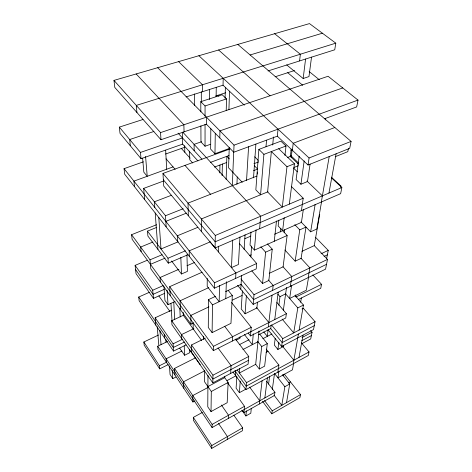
<?xml version="1.0" encoding="UTF-8"?>
<svg xmlns="http://www.w3.org/2000/svg" width="472" height="472" viewBox="0 0 472 472"><rect width="100%" height="100%" fill="white"/><g stroke="black" fill="none" stroke-linecap="round" stroke-linejoin="round"><path stroke-width="0.71" d="M210.477 144.302L205.043 146.243L205.054 124.266M205.06 116.212L205.066 105.958L200.783 101.681L222.182 94.748L226.542 98.913L226.212 110.566M237.811 44.427L351.079 141.405L349.687 148.373L308.051 165.017L277.329 136.172L233.74 152.238L206.423 124.219L206.441 117.168M207.237 278.445L207.202 286.374L219.161 301.708L219.568 285.589M209.344 99.574L209.403 89.521M207.975 375.559L207.768 406.787L211.025 411.584L227.179 402.704L228.147 382.462L224.702 377.671L224.755 376.237M215.722 296.251L208.482 299.637L208.294 327.485L212.111 332.618L230.973 323.326L232.301 295.49L228.224 290.404M210.819 128.726L210.648 149.128L214.978 153.713L229.38 148.456M211.025 411.584L211.303 391.471L204.535 381.73L204.535 370.308M212.111 332.618L212.494 304.859L208.482 299.637M214.978 153.713L215.273 133.293M216.117 96.666L216.259 87.35M233.835 415.189L242.679 427.803L242.431 430.718L211.745 448.4L211.792 445.538L193.319 417.396L202.287 412.493M266.586 381.346L274.928 392.279L212.087 427.549L212.14 424.405L174.563 368.42L195.443 357.876M235.51 339.126L248.756 356.443L248.095 364.207L212.837 382.875L212.96 375.193L191.526 344.961L205.367 338.117M276.875 302.487L286.386 313.679L213.373 350.649L213.444 346.324L169.708 286.669L202.11 272.214M239.528 243.682L256.668 263.482L256.207 268.916L214.412 288.209L214.5 282.781L124.059 168.663L143.411 161.843M331.663 178.08L341.864 187.531L340.642 193.656L215.084 248.001L215.291 235.475L162.976 173.43L229.87 148.999M219.793 137.93L219.94 130.862L342.761 87.945M219.787 172.917L219.958 165.017M218.506 251.995L218.636 246.16M244.307 105.162L223.044 85.196L223.203 78.293M222.1 175.637L222.389 163.979M225.091 98.306L225.38 87.285M226.147 179.555L226.867 156.32L229.339 158.899M228.926 109.539L229.51 91.155M229.256 147.246L228.56 167.784L242.248 182.263M225.763 298.581L226.383 281.725M232.354 185.437L233.705 151.807M233.74 152.238L234.023 145.152L157.689 67.703M232.69 240.047L231.475 267.63L238.437 264.479L239.965 236.903M236.92 184.251L237.257 176.988M227.256 439.462L227.41 436.576L218.459 423.384M228.354 418.422L228.519 415.248L221.415 405.035M230.69 373.417L231.091 365.694L218.035 347.976M232.377 341.026L232.602 336.683L224.631 326.252M235.628 278.415L235.911 272.981L210.146 241.906M246.543 180.558L248.585 146.768M235.457 375.376L235.764 370.42M240.773 289.236L241.617 275.571M244.136 249.47L245.062 234.785M236.85 376.567L236.1 388.149L239.387 392.686L245.759 389.199M242.396 290.823L241.221 308.971L245.074 313.791L256.868 308.004M240.059 336.784L239.965 338.247L236.041 340.235M239.705 368.667L239.404 373.01L255.694 364.337L259.039 330.89M253.523 177.82L255.889 144.078M239.387 392.686L240.218 381.152M245.074 313.791L246.384 295.69M250.974 232.012L250.03 245.092L254.443 250.119L287.135 235.504L278.161 225.935L278.822 220.135M250.821 256.98L251.641 246.012M258.863 149.4L255.842 189.844L260.573 194.8L263.901 154.356L258.863 149.4L280.893 141.175L286.002 145.99L284.94 155.506M257.287 174.144L257.452 171.973M254.443 250.119L256.066 229.793M265.996 146.792L266.55 140.225M274.928 392.279L274.462 395.471L243.971 412.658L244.508 406.309L227.581 382.774M301.484 342.938L309.03 351.941L308.322 355.493L245.93 389.642L246.526 382.633L237.174 370.001M286.386 313.679L285.755 317.998L250.502 335.958L251.234 327.303L231.54 302.505M319.715 214.3L314.258 245.617L327.509 259.411L325.562 269.158L253.187 304.399L254.013 294.693L240.909 278.893M259.63 228.719L260.692 216.235L182.782 132.166M251.299 408.245L250.809 413.195L245.918 415.962L246.378 410.829M253.311 333.804L252.337 344.672L244.425 334.524M256.915 307.98L257.452 302.18M272.704 144.992L273.453 136.974M267.453 243.9L272.232 249.192L268.851 280.486L262.544 283.477L265.606 252.19L260.857 246.85M277.329 136.172L278.02 129.163M259.683 334.076L267.294 343.622L264.639 366.142L259.281 369.021L261.712 346.536L257.694 341.445M274.256 241.263L276.486 220.973M259.388 403.967L262.084 380.798M268.361 326.86L272.043 295.218M272.604 290.398L273.17 285.495L268.426 279.99M286.994 166.693L282.297 207.078L267.624 191.927L271.353 151.536L286.994 166.693L294.434 163.755L278.716 148.745M268.102 329.786L267.335 336.365L263.771 331.946M299.578 60.935L300.363 54.215L274.621 33.73M280.433 231.976L280.858 228.377M291.224 149.152L290.357 156.403L287.678 157.442M291.183 157.565L292.138 149.654L290.77 150.179M271.205 324.954L270.763 328.601L258.685 334.778M282.622 230.69L284.203 217.651M292.357 150.285L293.212 143.258L334.837 127.505M311.52 57.153L308.977 76.582L303.166 78.505L305.579 59.035M284.203 232.649L284.563 229.722M264.857 397.931L267.388 377.895M274.751 319.568L278.209 292.215M289.342 204.093L294.434 163.755M287.135 235.504L283.094 266.839L269.205 273.359M268.586 384.119L269.624 376.149M278.863 305.29L279.99 296.652L277.79 294.097M275.188 338.518L274.326 345.062L277.878 349.475L283.566 346.46M299.177 156.244L296.109 179.561L300.924 184.251L307.65 181.478M272.303 389.441L274.533 373.464L284.852 386.704L281.79 405.354L274.049 395.17M277.878 349.475L278.887 342.229M283.324 310.446L286.545 287.342M300.924 184.251L304.174 160.928M284.303 374.084L300.511 394.604L299.909 397.601L271.795 413.796L272.226 410.841L264.538 400.533M277.861 372.16L278.893 365.08L266.255 349.109M302.021 308.959L303.331 308.293L315.072 321.703L313.496 329.586L281.607 346.466L282.746 338.636L271.707 325.178M290.374 286.292L291.796 276.557L282.976 266.709M301.401 210.642L303.213 198.216L291.419 186.528M308.051 165.017L309.072 157.984L198.895 55.731M278.905 371.293L277.937 377.836L292.487 369.812L293.59 363.469M291.572 285.454L289.649 298.499L306.334 290.221L308.605 277.164M299.773 229.852L306.003 227.073L301.101 258.385L295.153 261.181L299.773 229.852L294.782 224.66M282.97 346.778L283.188 345.327M303.36 209.367L301.431 222.377L274.61 234.23M307.49 181.543L310.086 164.073M283.029 375.871L283.253 374.467M295.531 296.339L295.755 294.9M206.423 124.219L160.976 139.724L114.784 87.426L113.982 80.393L309.49 23.6L335.787 43.164L334.742 49.79L268.019 70.942M325.403 119.9L325.633 118.46M285.631 293.879L297.808 307.897L293.702 332.896L282.12 319.084M321.579 201.615L316.812 229.026L310.629 231.823L315.154 204.394M300.658 302.233L301.378 297.938M286.522 402.634L289.761 383.954L282.557 374.803M293.271 363.729L298.422 334.023M299.106 330.064L303.449 305.042L294.988 295.413M308.21 277.607L309.897 267.866L300.977 258.255M321.326 202.016L329.208 156.556M298.971 357.422L303.036 335.12M328.949 193.066L336.111 153.801M310.617 330.589L312.045 332.247L310.718 338.937L301.744 343.74M312.818 274.893L321.532 284.327L320.742 288.309L298.581 299.395M326.624 258.603L328.252 250.384L315.55 237.333M340.725 187.408L340.99 186.051L331.391 177.159M348.472 148.291L347.805 151.665L335.185 156.733M113.982 80.393L160.551 132.597L328.087 76.269L358.018 100.088L356.661 106.932L324.4 118.82M211.792 445.538L242.679 427.803M272.226 410.841L300.511 394.604M284.852 386.704L289.761 383.954M212.14 424.405L244.508 406.309M288.587 382.998L290.498 381.931M309.03 351.941L246.225 386.161L234.826 370.697M246.526 382.633L278.893 365.08M211.303 391.471L228.147 382.462M167.466 341.516L157.695 346.241L157.996 349.599L192.942 402.008L194.865 400.976M227.038 380.579L235.953 375.83M301.708 340.766L311.378 335.61M208.24 387.353L192.777 395.56L192.942 402.008M302.015 337.568L312.045 332.247M207.898 386.574L224.702 377.671M248.425 360.354L212.896 379.063L171.731 320.748L183.59 315.166M314.275 325.668L282.173 342.578L270.716 328.541M266.084 352.348L268.013 351.333M212.96 375.193L248.756 356.443M282.746 338.636L315.072 321.703M261.712 346.536L267.294 343.622M262.833 338.689L271.896 334.011M242.921 349.534L257.954 341.769M204.801 370.774L183.531 381.783L183.815 388.32M169.466 366.001L170.056 374.514L172.781 378.638L176.003 376.992M239.245 344.725L249.021 339.722M297.808 307.897L303.449 305.042M213.444 346.324L251.234 327.303M179.679 348.165L184.605 355.274L189.738 352.708L189.655 349.823M158.492 335.031L143.848 342.005L144.208 345.174L159.707 368.862L168.067 364.685M295.95 297.047L321.532 284.327M159.707 368.862L159.43 365.753L166.545 362.207M181.862 351.009L166.103 358.814L166.35 362.136M279.99 296.652L285.802 293.796M149.329 292.327L138.715 297.035L139.14 300.764L173.531 351.091L186.092 344.902M184.534 341.982L173.318 347.481L138.715 297.035M173.531 351.091L173.1 343.817L182.682 339.15M326.53 264.32L253.594 299.584L241.068 284.386L225.592 291.631M193.909 328.612L181.513 334.607L181.685 338.554M156.498 224.76L131.6 234.696L150.019 259.818L150.816 268.828L191.012 324.199L193.667 322.931M254.013 294.693L327.509 259.411M232.277 300.145L242.107 295.46M324.081 256.408L327.373 254.839M212.494 304.859L232.301 295.49M208.937 306.853L190.794 315.432L191.012 324.199M321.06 253.788L328.252 250.384M301.956 251.328L314.258 245.617M155.825 325.178L155.164 317.78L171.483 310.222M163.967 286.539L164.923 300.339L168.032 304.682L175.059 301.466M208.777 287.613L180.068 300.8L180.446 309.644M214.5 282.781L256.668 263.482M265.606 252.19L272.232 249.192M147.217 260.284L135.098 265.382L136.042 273.618L153.441 298.375L164.492 293.413M249.322 255.741L251.281 254.862M164.215 289.365L153.081 294.333L135.57 269.53M153.441 298.375L152.721 290.233L163.271 285.554M171.572 260.992L181.466 274.014L187.419 271.394L186.947 254.821M178.917 269.282L160.032 277.53L160.362 281.979M187.012 265.748L194.434 262.509M244.838 238.72L250.88 236.088M341.864 187.531L215.185 241.8L163.353 179.802M156.297 227.575L147.465 231.115L147.907 236.083L168.309 263.158L187.897 254.75M210.176 241.894L189.195 250.85L189.331 256.343M150.42 264.355L165.117 258.113M168.309 263.158L168.014 258.231L185.407 250.827M215.291 235.475L303.213 198.216M150.019 259.818L162.132 254.715M178.209 241.8L161.005 248.974L158.81 217.568M197.703 227.392L177.283 235.817L177.519 241.334M152.887 242.036L140.656 247.051L141.122 251.611M268.002 191.768L201.355 218.949L201.414 231.516M165.825 221.362L186.369 213.155M293.826 167.513L298.339 165.719M166.15 226.896L165.489 215.728L183.148 208.748M297.325 163.613L298.67 163.082L290.728 155.548M309.072 157.984L351.079 141.405M256.986 176.038L188.015 203.125L188.328 215.728M253.588 170.657L257.665 169.076L254.207 165.566M171.46 195.266L154.373 201.804L154.792 207.444M253.942 163.701L258.709 161.878M263.901 154.356L286.002 145.99M214.459 167.076L226.678 162.504M144.668 199.597L143.671 188.393L163.613 181M210.435 162.392L228.973 155.542M173.059 166.911L133.936 181.118L134.502 186.682M234.023 145.152L358.018 100.088M165.524 154.049L184.729 147.288M201.615 141.7L194.08 144.361L194.175 150.674M142.975 119.481L119.316 127.127L120.03 133.358L141.034 158.686L182.664 144.131L197.939 160.917M119.316 127.127L140.473 152.432L182.481 137.936M153.919 131.452L129.694 139.535L130.331 145.783M205.066 105.958L226.542 98.913M215.787 95.952L225.539 92.801M275.123 76.783L294.54 70.505M186.074 96.919L223.044 85.196M335.787 43.164L136.296 105.409L136.927 112.501M250.119 54.964L322.411 33.211M309.148 71.514L319.261 79.697M286.728 64.929L303.166 78.505M287.719 72.712L302.735 85.261M218.624 49.997L270.043 95.786M290.062 156.12L298.564 164.197M217.857 95.285L218.914 96.3M293.714 168.28L297.431 171.861M306.989 181.059L322.388 195.88M178.587 61.625L202.458 84.765L202.482 91.715M254.668 156.81L258.231 160.38M300.983 221.917L310.629 231.823M205.043 146.243L200.983 141.924L200.901 125.829M136.16 73.951L183.868 124.755L184.062 131.847M178.056 133.122L201.957 159.147M284.846 249.948L295.153 261.181M181.372 148.468L190.127 158.173M192.653 162.964L189.75 159.737L189.573 151.123M184.994 165.389L210.559 194.269M166.044 158.804L175.147 169.324M251.812 270.875L262.544 283.477M215.084 248.001L163.725 186.056L162.976 173.43M256.432 307.384L268.863 322.553M237.552 285.306L253.187 304.399M282.905 346.696L293.879 360.195M268.149 329.887L281.607 346.466M143.671 188.393L165.489 215.728M214.412 288.209L124.691 174.221L124.059 168.663M248.248 333.09L250.502 335.958M255.73 364.384L259.281 369.021M147.465 231.115L168.014 258.231M262.462 401.235L271.795 413.796M249.617 387.087L259.759 400.793M232.92 371.918L245.93 389.642M213.373 350.649L132.119 239.269L131.6 234.696M201.745 340.695L183.337 315.284L183.23 312.405M242.266 410.268L243.971 412.658M241.817 410.209L245.918 415.962M158.905 295.968L169.997 311.555M135.098 265.382L152.721 290.233M190.611 350.962L200.234 364.649M212.837 382.875L171.967 324.73L171.731 320.748M155.164 317.78L173.1 343.817M157.695 346.241L212.087 427.549M143.848 342.005L159.43 365.753M211.745 448.4L193.396 420.351L193.319 417.396M140.473 152.432L141.034 158.686M142.627 158.214L143.83 172.162L147.211 176.298L145.582 156.474M157.211 326.701L158.798 345.02M159.908 330.642L161.046 344.525M155.211 212.99L157.931 249.381M164.274 334.294L164.545 337.94M165.766 339.215L165.979 342.141M167.1 290.192L168.032 304.682M172.262 370.561L172.781 378.638M170.976 303.584L172.009 321.107M160.551 132.597L160.976 139.724M169.708 286.669L170.233 295.578M174.563 368.42L174.959 375.033M165.66 150.214L166.687 169.224M173.761 302.062L174.699 319.538M179.82 308.204L180.204 316.948M180.829 257.441L181.466 274.014M184.239 345.911L184.605 355.274M182.31 132.331L182.664 144.131M184.646 145.76L184.823 152.297M191.526 344.961L191.72 352.838M193.107 323.054L193.231 328.937M194.517 93.94L194.665 105.551M201.302 91.792L201.343 101.934M200.783 101.681L200.836 111.923M203.438 336.489L203.444 339.403"/></g></svg>
